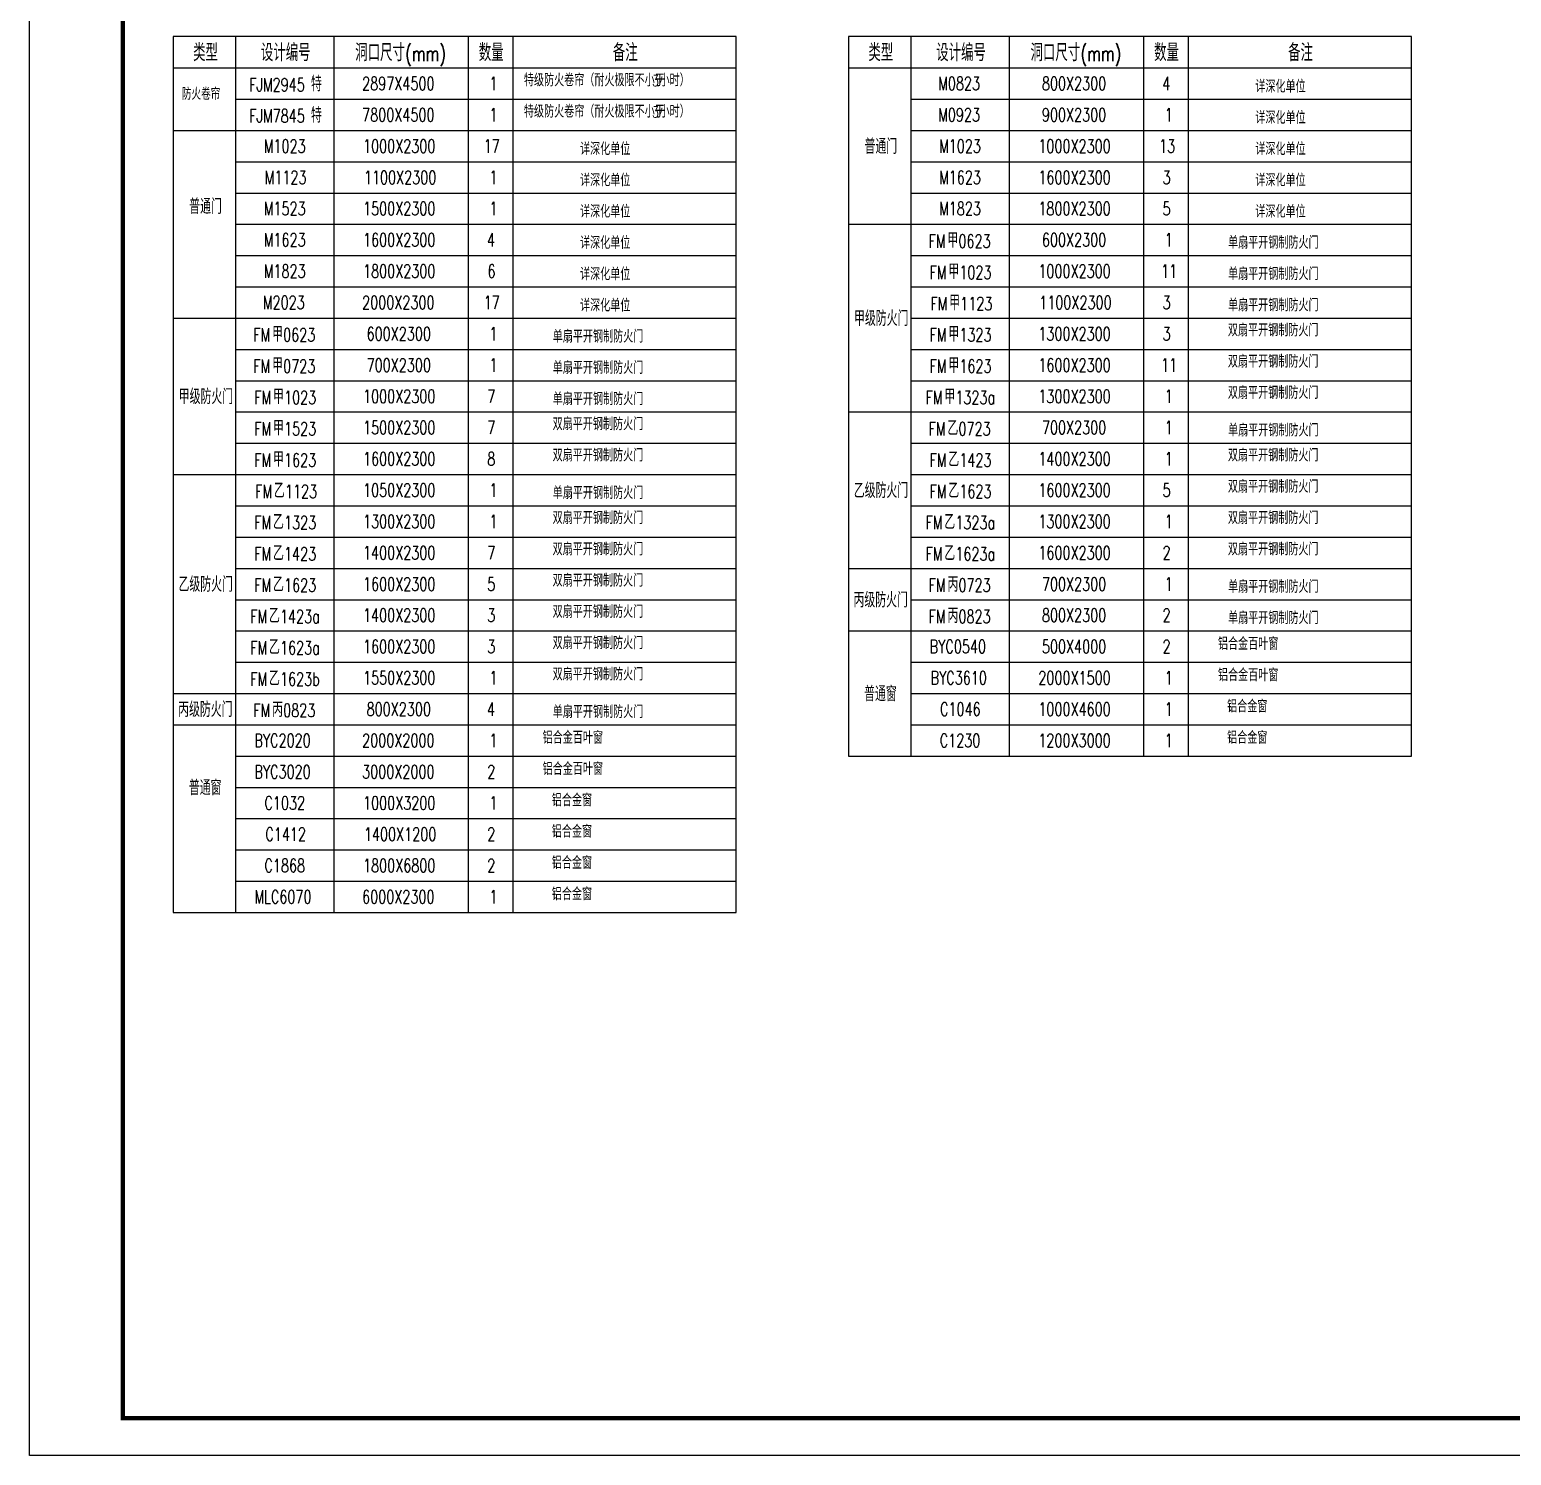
# Model space of a CAD drawing. Header units: millimetres. Extents: x 434053 to 1059003, y -2417481 to 936527.
# Drawn here: x 578801 to 598690, y -2416221 to -2397079 of the extents above; entities that cross this region are included whole.
import ezdxf

# ---------------------------------------------------------------- set-up
doc = ezdxf.new("R2010")
doc.units = ezdxf.units.MM
doc.header["$LTSCALE"] = 1000
doc.header["$MEASUREMENT"] = 0
doc.layers.add('A-ANNO-TABL', color=7, linetype='Continuous')
doc.layers.add('A-ANNO-TTLB', color=7, linetype='Continuous')
doc.styles.add('_TCH_WDTABLE', font='SIMPLEX', dxfattribs={"bigfont": 'GBCBIG'})

msp = doc.modelspace()

# ---------------------------------------------------------------- linework, layer by layer
at = {"layer": 'A-ANNO-TABL'}
for points in [[(580725.8, -2408932.6), (588285.8, -2408932.6), (588285.8, -2397172.6), (580725.8, -2397172.6)], [(589790.2, -2406832.6), (597350.2, -2406832.6), (597350.2, -2397172.6), (589790.2, -2397172.6)]]:
    msp.add_lwpolyline(points, close=True, dxfattribs=at)
for points in [[(581565.8, -2397172.6), (581565.8, -2408932.6)], [(582885.8, -2397172.6), (582885.8, -2408932.6)], [(584685.8, -2397172.6), (584685.8, -2408932.6)], [(585285.8, -2397172.6), (585285.8, -2408932.6)], [(585285.8, -2397172.6), (585285.8, -2408932.6)], [(590630.2, -2397172.6), (590630.2, -2406832.6)], [(591950.2, -2397172.6), (591950.2, -2406832.6)], [(593750.2, -2397172.6), (593750.2, -2406832.6)], [(594350.2, -2397172.6), (594350.2, -2406832.6)], [(594350.2, -2397172.6), (594350.2, -2406832.6)], [(580725.8, -2397592.6), (588285.8, -2397592.6)], [(581565.8, -2397592.6), (588285.8, -2397592.6)], [(589790.2, -2397592.6), (597350.2, -2397592.6)], [(581565.8, -2398012.6), (588285.8, -2398012.6)], [(590630.2, -2398012.6), (597350.2, -2398012.6)], [(580725.8, -2398432.6), (588285.8, -2398432.6)], [(590630.2, -2398432.6), (597350.2, -2398432.6)], [(581565.8, -2398852.6), (588285.8, -2398852.6)], [(590630.2, -2398852.6), (597350.2, -2398852.6)], [(581565.8, -2399272.6), (588285.8, -2399272.6)], [(590630.2, -2399272.6), (597350.2, -2399272.6)], [(581565.8, -2399692.6), (588285.8, -2399692.6)], [(589790.2, -2399692.6), (597350.2, -2399692.6)], [(581565.8, -2400112.6), (588285.8, -2400112.6)], [(590630.2, -2400112.6), (597350.2, -2400112.6)], [(581565.8, -2400532.6), (588285.8, -2400532.6)], [(590630.2, -2400532.6), (597350.2, -2400532.6)], [(580725.8, -2400952.6), (588285.8, -2400952.6)], [(590630.2, -2400952.6), (597350.2, -2400952.6)], [(581565.8, -2401372.6), (588285.8, -2401372.6)], [(590630.2, -2401372.6), (597350.2, -2401372.6)], [(581565.8, -2401792.6), (588285.8, -2401792.6)], [(590630.2, -2401792.6), (597350.2, -2401792.6)], [(581565.8, -2402212.6), (588285.8, -2402212.6)], [(589790.2, -2402212.6), (597350.2, -2402212.6)], [(581565.8, -2402632.6), (588285.8, -2402632.6)], [(590630.2, -2402632.6), (597350.2, -2402632.6)], [(580725.8, -2403052.6), (588285.8, -2403052.6)], [(590630.2, -2403052.6), (597350.2, -2403052.6)], [(581565.8, -2403472.6), (588285.8, -2403472.6)], [(590630.2, -2403472.6), (597350.2, -2403472.6)], [(581565.8, -2403892.6), (588285.8, -2403892.6)], [(590630.2, -2403892.6), (597350.2, -2403892.6)], [(581565.8, -2404312.6), (588285.8, -2404312.6)], [(589790.2, -2404312.6), (597350.2, -2404312.6)], [(581565.8, -2404732.6), (588285.8, -2404732.6)], [(590630.2, -2404732.6), (597350.2, -2404732.6)], [(581565.8, -2405152.6), (588285.8, -2405152.6)], [(589790.2, -2405152.6), (597350.2, -2405152.6)], [(581565.8, -2405572.6), (588285.8, -2405572.6)], [(590630.2, -2405572.6), (597350.2, -2405572.6)], [(580725.8, -2405992.6), (588285.8, -2405992.6)], [(590630.2, -2405992.6), (597350.2, -2405992.6)], [(580725.8, -2406412.6), (588285.8, -2406412.6)], [(581565.8, -2406412.6), (588285.8, -2406412.6)], [(590630.2, -2406412.6), (597350.2, -2406412.6)], [(581565.8, -2406832.6), (588285.8, -2406832.6)], [(581565.8, -2407252.6), (588285.8, -2407252.6)], [(581565.8, -2407672.6), (588285.8, -2407672.6)], [(581565.8, -2408092.6), (588285.8, -2408092.6)], [(581565.8, -2408512.6), (588285.8, -2408512.6)]]:
    msp.add_lwpolyline(points, dxfattribs=at)
at = {"layer": 'A-ANNO-TTLB'}
msp.add_lwpolyline([(578800.9, -2416221.3), (578800.9, -2386521.3), (620850.9, -2386521.3), (620850.9, -2416221.3)], close=True, dxfattribs=at)
at = {"layer": 'A-ANNO-TTLB', "const_width": 60}
msp.add_lwpolyline([(580050.9, -2415721.3), (620350.9, -2415721.3), (620350.9, -2387021.3), (580050.9, -2387021.3)], close=True, dxfattribs=at)

# ---------------------------------------------------------------- texts
at = {"layer": 'A-ANNO-TABL', "style": '_TCH_WDTABLE'}
for s, height, p in [('类型', 231.49, (580995.1, -2397502.6)), ('设计编号', 231.49, (581905.3, -2397502.6)), ('洞口尺寸', 231.49, (583171, -2397502.6)), ('数量', 231.49, (584830, -2397502.6)), ('备注', 231.49, (586628.7, -2397502.6)), ('类型', 231.49, (590059.5, -2397502.6)), ('设计编号', 231.49, (590969.7, -2397502.6)), ('洞口尺寸', 231.49, (592235.4, -2397502.6)), ('数量', 231.49, (593894.4, -2397502.6)), ('备注', 231.49, (595693.2, -2397502.6)), ('特', 202.6, (582577.2, -2397907.6)), ('特级防火卷帘（耐火极限不小于', 168.794, (585435.5, -2397840.4)), ('小时）', 168.79, (587255.7, -2397840.4)), ('详深化单位', 168.79, (595253.3, -2397924.4)), ('防火卷帘', 162.04, (580842.8, -2398021.8)), ('特', 202.6, (582577.2, -2398327.6)), ('特级防火卷帘（耐火极限不小于', 168.794, (585435.5, -2398260.4)), ('小时）', 168.79, (587255.7, -2398260.4)), ('详深化单位', 168.79, (595253.3, -2398344.4)), ('普通门', 202.55, (590008, -2398747.6)), ('详深化单位', 168.79, (586188.9, -2398764.4)), ('详深化单位', 168.79, (595253.3, -2398764.4)), ('详深化单位', 168.79, (586188.9, -2399184.4)), ('详深化单位', 168.79, (595253.3, -2399184.4)), ('普通门', 202.55, (580943.6, -2399553.8)), ('详深化单位', 168.79, (586188.9, -2399604.4)), ('详深化单位', 168.79, (595253.3, -2399604.4)), ('详深化单位', 168.79, (586188.9, -2400024.4)), ('甲', 202.6, (591120.5, -2400007.6)), ('单扇平开钢制防火门', 168.79, (594887, -2400021.1)), ('详深化单位', 168.79, (586188.9, -2400444.4)), ('甲', 202.6, (591132.5, -2400427.6)), ('单扇平开钢制防火门', 168.79, (594887, -2400441.1)), ('详深化单位', 168.79, (586188.9, -2400864.4)), ('甲', 202.6, (591144.5, -2400847.6)), ('单扇平开钢制防火门', 168.79, (594887, -2400861.1)), ('甲级防火门', 202.55, (589867.2, -2401057.6)), ('甲', 202.6, (582056, -2401267.6)), ('单扇平开钢制防火门', 168.79, (585822.6, -2401281.1)), ('甲', 202.6, (591132.5, -2401267.6)), ('双扇平开钢制防火门', 168.79, (594885.1, -2401197.1)), ('甲', 202.6, (582056, -2401687.6)), ('单扇平开钢制防火门', 168.79, (585822.6, -2401701.1)), ('甲', 202.6, (591132.5, -2401687.6)), ('双扇平开钢制防火门', 168.79, (594885.1, -2401617.1)), ('甲级防火门', 202.55, (580802.8, -2402107.6)), ('甲', 202.6, (582068, -2402107.6)), ('单扇平开钢制防火门', 168.79, (585822.6, -2402121.1)), ('甲', 202.6, (591078.5, -2402107.6)), ('双扇平开钢制防火门', 168.79, (594885.1, -2402037.1)), ('甲', 202.6, (582068, -2402527.6)), ('双扇平开钢制防火门', 168.79, (585820.7, -2402457.1)), ('乙', 202.6, (591120.5, -2402527.6)), ('单扇平开钢制防火门', 168.79, (594887, -2402541.1)), ('甲', 202.6, (582068, -2402947.6)), ('双扇平开钢制防火门', 168.79, (585820.7, -2402877.1)), ('乙', 202.6, (591132.5, -2402947.6)), ('双扇平开钢制防火门', 168.79, (594885.1, -2402877.1)), ('乙级防火门', 202.55, (589863.9, -2403367.6)), ('双扇平开钢制防火门', 168.79, (594885.1, -2403297.1)), ('乙', 202.6, (582080, -2403367.6)), ('单扇平开钢制防火门', 168.79, (585822.6, -2403381.1)), ('乙', 202.6, (591132.5, -2403367.6)), ('双扇平开钢制防火门', 168.79, (585820.7, -2403717.1)), ('双扇平开钢制防火门', 168.79, (594885.1, -2403717.1)), ('乙', 202.6, (582068, -2403787.6)), ('乙', 202.6, (591078.5, -2403787.6)), ('乙', 202.6, (582068, -2404207.6)), ('双扇平开钢制防火门', 168.79, (585820.7, -2404137.1)), ('乙', 202.6, (591078.5, -2404207.6)), ('双扇平开钢制防火门', 168.79, (594885.1, -2404137.1)), ('乙级防火门', 202.55, (580799.5, -2404627.6)), ('乙', 202.6, (582068, -2404627.6)), ('双扇平开钢制防火门', 168.79, (585820.7, -2404557.1)), ('丙', 202.6, (591120.5, -2404627.6)), ('单扇平开钢制防火门', 168.79, (594887, -2404641.1)), ('丙级防火门', 202.55, (589859.4, -2404837.6)), ('乙', 202.6, (582014, -2405047.6)), ('双扇平开钢制防火门', 168.79, (585820.7, -2404977.1)), ('丙', 202.6, (591120.5, -2405047.6)), ('单扇平开钢制防火门', 168.79, (594887, -2405061.1)), ('乙', 202.6, (582014, -2405467.6)), ('双扇平开钢制防火门', 168.79, (585820.7, -2405397.1)), ('铝合金百叶窗', 168.79, (594751.5, -2405407.8)), ('乙', 202.6, (582014, -2405887.6)), ('双扇平开钢制防火门', 168.79, (585820.7, -2405817.1)), ('铝合金百叶窗', 168.79, (594751.5, -2405827.8)), ('普通窗', 202.55, (590002.4, -2406097.6)), ('丙级防火门', 202.55, (580795, -2406307.6)), ('丙', 202.6, (582056, -2406307.6)), ('铝合金窗', 168.79, (594874.4, -2406247.8)), ('单扇平开钢制防火门', 168.79, (585822.6, -2406321.1)), ('铝合金百叶窗', 168.79, (585687.1, -2406667.8)), ('铝合金窗', 168.79, (594874.4, -2406667.8)), ('铝合金百叶窗', 168.79, (585687.1, -2407087.8)), ('普通窗', 202.55, (580938, -2407357.6)), ('铝合金窗', 168.79, (585810, -2407507.8)), ('铝合金窗', 168.79, (585810, -2407927.8)), ('铝合金窗', 168.79, (585810, -2408347.8)), ('铝合金窗', 168.79, (585810, -2408767.8))]:
    msp.add_text(s, height=height, dxfattribs=at).set_placement(p)
at = {"layer": 'A-ANNO-TABL', "style": '_TCH_WDTABLE', "width": 0.705882}
for s, height, p in [('(mm)', 204, (583845.1, -2397502.6)), ('(mm)', 204, (592909.5, -2397502.6)), ('FJM2945', 178.5, (581749.2, -2397907.6)), ('2897X4500', 178.5, (583263.8, -2397891.8)), ('1', 178.5, (584970.8, -2397891.8)), ('3', 148.8, (587155.7, -2397840.4)), ('M0823', 178.5, (590996.2, -2397891.8)), ('800X2300', 178.5, (592388.2, -2397891.8)), ('4', 178.5, (594005.2, -2397891.8)), ('FJM7845', 178.5, (581749.2, -2398327.6)), ('7800X4500', 178.5, (583263.8, -2398311.8)), ('1', 178.5, (584970.8, -2398311.8)), ('3', 148.8, (587155.7, -2398260.4)), ('M0923', 178.5, (590996.2, -2398311.8)), ('900X2300', 178.5, (592388.2, -2398311.8)), ('1', 178.5, (594035.2, -2398311.8)), ('M1023', 178.5, (581943.8, -2398731.8)), ('1000X2300', 178.5, (583275.8, -2398731.8)), ('17', 178.5, (584895.8, -2398731.8)), ('M1023', 178.5, (591008.2, -2398731.8)), ('1000X2300', 178.5, (592340.2, -2398731.8)), ('13', 178.5, (593960.2, -2398731.8)), ('M1123', 178.5, (581955.8, -2399151.8)), ('1100X2300', 178.5, (583287.8, -2399151.8)), ('1', 178.5, (584970.8, -2399151.8)), ('M1623', 178.5, (591008.2, -2399151.8)), ('1600X2300', 178.5, (592340.2, -2399151.8)), ('3', 178.5, (594008.2, -2399151.8)), ('M1523', 178.5, (581943.8, -2399571.8)), ('1500X2300', 178.5, (583275.8, -2399571.8)), ('1', 178.5, (584970.8, -2399571.8)), ('M1823', 178.5, (591008.2, -2399571.8)), ('1800X2300', 178.5, (592340.2, -2399571.8)), ('5', 178.5, (594008.2, -2399571.8)), ('M1623', 178.5, (581943.8, -2399991.8)), ('1600X2300', 178.5, (583275.8, -2399991.8)), ('4', 178.5, (584940.8, -2399991.8)), ('FM', 178.5, (590868.5, -2400007.6)), ('0623', 178.5, (591267.9, -2400007.6)), ('600X2300', 178.5, (592388.2, -2399991.8)), ('1', 178.5, (594035.2, -2399991.8)), ('M1823', 178.5, (581943.8, -2400411.8)), ('1800X2300', 178.5, (583275.8, -2400411.8)), ('6', 178.5, (584946.8, -2400411.8)), ('FM', 178.5, (590880.5, -2400427.6)), ('1023', 178.5, (591279.9, -2400427.6)), ('1000X2300', 178.5, (592340.2, -2400411.8)), ('11', 178.5, (593987.2, -2400411.8)), ('M2023', 178.5, (581931.8, -2400831.8)), ('2000X2300', 178.5, (583263.8, -2400831.8)), ('17', 178.5, (584895.8, -2400831.8)), ('FM', 178.5, (590892.5, -2400847.6)), ('1123', 178.5, (591291.9, -2400847.6)), ('1100X2300', 178.5, (592352.2, -2400831.8)), ('3', 178.5, (594008.2, -2400831.8)), ('FM', 178.5, (581804, -2401267.6)), ('0623', 178.5, (582203.5, -2401267.6)), ('600X2300', 178.5, (583323.8, -2401251.8)), ('1', 178.5, (584970.8, -2401251.8)), ('FM', 178.5, (590880.5, -2401267.6)), ('1323', 178.5, (591279.9, -2401267.6)), ('1300X2300', 178.5, (592340.2, -2401251.8)), ('3', 178.5, (594008.2, -2401251.8)), ('FM', 178.5, (581804, -2401687.6)), ('0723', 178.5, (582203.5, -2401687.6)), ('700X2300', 178.5, (583323.8, -2401671.8)), ('1', 178.5, (584970.8, -2401671.8)), ('FM', 178.5, (590880.5, -2401687.6)), ('1623', 178.5, (591279.9, -2401687.6)), ('1600X2300', 178.5, (592340.2, -2401671.8)), ('11', 178.5, (593987.2, -2401671.8)), ('FM', 178.5, (581816, -2402107.6)), ('1023', 178.5, (582215.5, -2402107.6)), ('1000X2300', 178.5, (583275.8, -2402091.8)), ('7', 178.5, (584943.8, -2402091.8)), ('FM', 178.5, (590826.5, -2402107.6)), ('1323a', 178.5, (591225.9, -2402107.6)), ('1300X2300', 178.5, (592340.2, -2402091.8)), ('1', 178.5, (594035.2, -2402091.8)), ('FM', 178.5, (581816, -2402527.6)), ('1523', 178.5, (582215.5, -2402527.6)), ('1500X2300', 178.5, (583275.8, -2402511.8)), ('7', 178.5, (584943.8, -2402511.8)), ('FM', 178.5, (590868.5, -2402527.6)), ('0723', 178.5, (591267.9, -2402527.6)), ('700X2300', 178.5, (592388.2, -2402511.8)), ('1', 178.5, (594035.2, -2402511.8)), ('FM', 178.5, (581816, -2402947.6)), ('1623', 178.5, (582215.5, -2402947.6)), ('1600X2300', 178.5, (583275.8, -2402931.8)), ('8', 178.5, (584943.8, -2402931.8)), ('FM', 178.5, (590880.5, -2402947.6)), ('1423', 178.5, (591279.9, -2402947.6)), ('1400X2300', 178.5, (592340.2, -2402931.8)), ('1', 178.5, (594035.2, -2402931.8)), ('FM', 178.5, (581828, -2403367.6)), ('1123', 178.5, (582227.5, -2403367.6)), ('1050X2300', 178.5, (583275.8, -2403351.8)), ('1', 178.5, (584970.8, -2403351.8)), ('FM', 178.5, (590880.5, -2403367.6)), ('1623', 178.5, (591279.9, -2403367.6)), ('1600X2300', 178.5, (592340.2, -2403351.8)), ('5', 178.5, (594008.2, -2403351.8)), ('FM', 178.5, (581816, -2403787.6)), ('1323', 178.5, (582215.5, -2403787.6)), ('1300X2300', 178.5, (583275.8, -2403771.8)), ('1', 178.5, (584970.8, -2403771.8)), ('FM', 178.5, (590826.5, -2403787.6)), ('1323a', 178.5, (591225.9, -2403787.6)), ('1300X2300', 178.5, (592340.2, -2403771.8)), ('1', 178.5, (594035.2, -2403771.8)), ('FM', 178.5, (581816, -2404207.6)), ('1423', 178.5, (582215.5, -2404207.6)), ('1400X2300', 178.5, (583275.8, -2404191.8)), ('7', 178.5, (584943.8, -2404191.8)), ('FM', 178.5, (590826.5, -2404207.6)), ('1623a', 178.5, (591225.9, -2404207.6)), ('1600X2300', 178.5, (592340.2, -2404191.8)), ('2', 178.5, (594008.2, -2404191.8)), ('FM', 178.5, (581816, -2404627.6)), ('1623', 178.5, (582215.5, -2404627.6)), ('1600X2300', 178.5, (583275.8, -2404611.8)), ('5', 178.5, (584943.8, -2404611.8)), ('FM', 178.5, (590868.5, -2404627.6)), ('0723', 178.5, (591267.9, -2404627.6)), ('700X2300', 178.5, (592388.2, -2404611.8)), ('1', 178.5, (594035.2, -2404611.8)), ('FM', 178.5, (581762, -2405047.6)), ('1423a', 178.5, (582161.5, -2405047.6)), ('1400X2300', 178.5, (583275.8, -2405031.8)), ('3', 178.5, (584943.8, -2405031.8)), ('FM', 178.5, (590868.5, -2405047.6)), ('0823', 178.5, (591267.9, -2405047.6)), ('800X2300', 178.5, (592388.2, -2405031.8)), ('2', 178.5, (594008.2, -2405031.8)), ('FM', 178.5, (581762, -2405467.6)), ('1623a', 178.5, (582161.5, -2405467.6)), ('1600X2300', 178.5, (583275.8, -2405451.8)), ('3', 178.5, (584943.8, -2405451.8)), ('BYC0540', 178.5, (590882.2, -2405451.8)), ('500X4000', 178.5, (592388.2, -2405451.8)), ('2', 178.5, (594008.2, -2405451.8)), ('FM', 178.5, (581762, -2405887.6)), ('1623b', 178.5, (582161.5, -2405887.6)), ('1550X2300', 178.5, (583275.8, -2405871.8)), ('1', 178.5, (584970.8, -2405871.8)), ('BYC3610', 178.5, (590894.2, -2405871.8)), ('2000X1500', 178.5, (592340.2, -2405871.8)), ('1', 178.5, (594035.2, -2405871.8)), ('FM', 178.5, (581804, -2406307.6)), ('0823', 178.5, (582203.5, -2406307.6)), ('800X2300', 178.5, (583323.8, -2406291.8)), ('4', 178.5, (584940.8, -2406291.8)), ('C1046', 178.5, (591020.2, -2406291.8)), ('1000X4600', 178.5, (592340.2, -2406291.8)), ('1', 178.5, (594035.2, -2406291.8)), ('BYC2020', 178.5, (581817.8, -2406711.8)), ('2000X2000', 178.5, (583263.8, -2406711.8)), ('1', 178.5, (584970.8, -2406711.8)), ('C1230', 178.5, (591017.2, -2406711.8)), ('1200X3000', 178.5, (592340.2, -2406711.8)), ('1', 178.5, (594035.2, -2406711.8)), ('BYC3020', 178.5, (581817.8, -2407131.8)), ('3000X2000', 178.5, (583263.8, -2407131.8)), ('2', 178.5, (584943.8, -2407131.8)), ('C1032', 178.5, (581952.8, -2407551.8)), ('1000X3200', 178.5, (583275.8, -2407551.8)), ('1', 178.5, (584970.8, -2407551.8)), ('C1412', 178.5, (581964.8, -2407971.8)), ('1400X1200', 178.5, (583287.8, -2407971.8)), ('2', 178.5, (584943.8, -2407971.8)), ('C1868', 178.5, (581952.8, -2408391.8)), ('1800X6800', 178.5, (583275.8, -2408391.8)), ('2', 178.5, (584943.8, -2408391.8)), ('MLC6070', 178.5, (581817.8, -2408811.8)), ('6000X2300', 178.5, (583263.8, -2408811.8)), ('1', 178.5, (584970.8, -2408811.8))]:
    msp.add_text(s, height=height, dxfattribs=at).set_placement(p)

doc.saveas('drawing.dxf')
